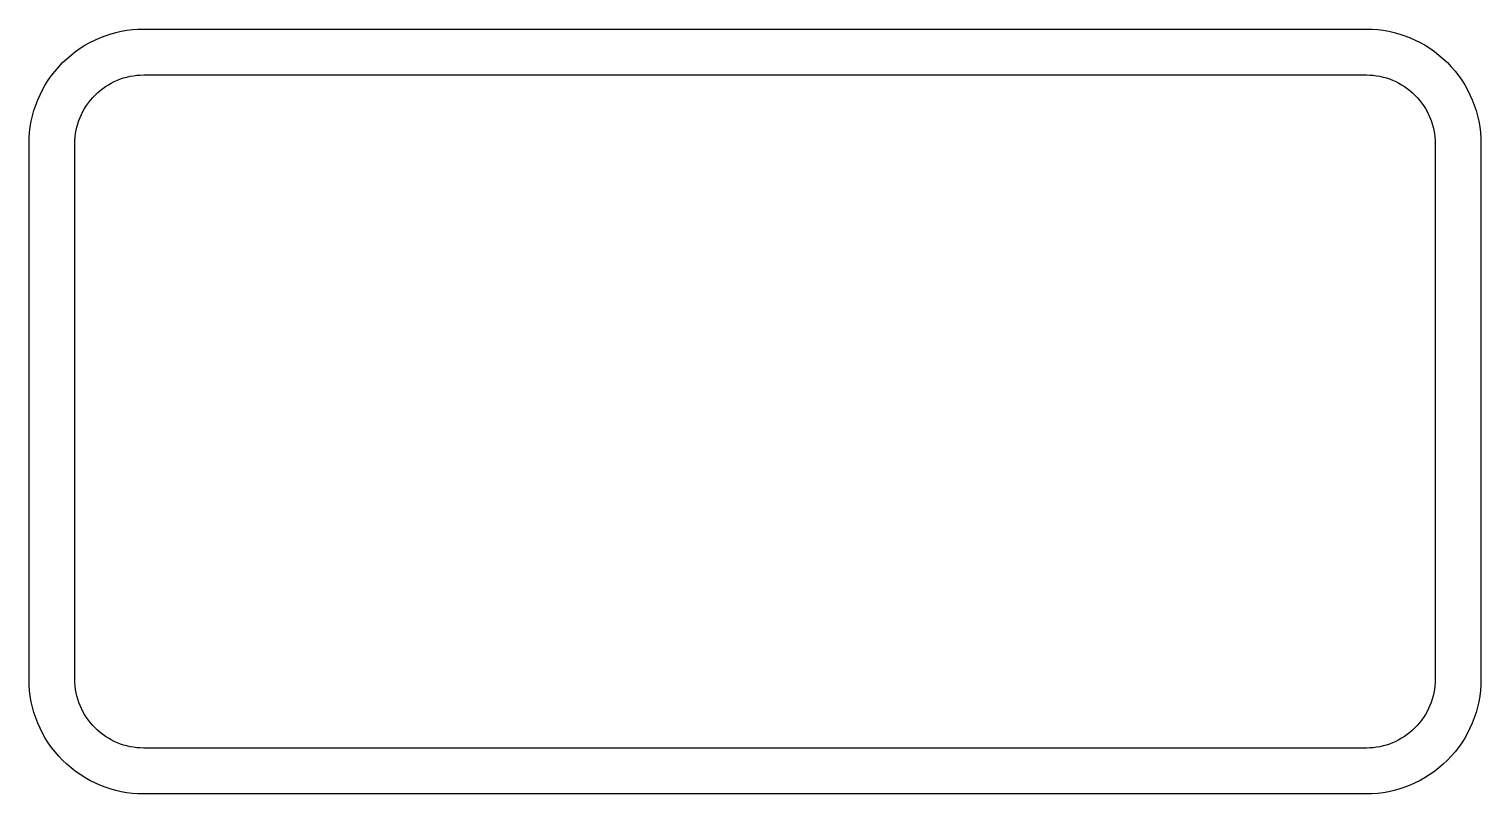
# Model space of a CAD drawing. Extents: x 135.2 to 173.2, y 206.3 to 226.3.
import ezdxf

# ---------------------------------------------------------------- set-up
doc = ezdxf.new("R2010")
doc.units = 0
doc.layers.get('0').update_dxf_attribs({"linetype": 'CONTINUOUS'})

msp = doc.modelspace()

# ---------------------------------------------------------------- linework, layer by layer
at = {"color": 0}
for points in [[(138.156, 206.251, -0.414214), (135.156, 209.251), (135.156, 223.251, -0.414214), (138.156, 226.251), (170.156, 226.251, -0.414214), (173.156, 223.251), (173.156, 209.251, -0.414214), (170.156, 206.251)], [(138.156, 207.451, -0.414214), (136.356, 209.251), (136.356, 223.251, -0.414214), (138.156, 225.051), (170.156, 225.051, -0.414214), (171.956, 223.251), (171.956, 209.251, -0.414214), (170.156, 207.451)]]:
    msp.add_lwpolyline(points, format="xyb", close=True, dxfattribs=at)

doc.saveas('drawing.dxf')
